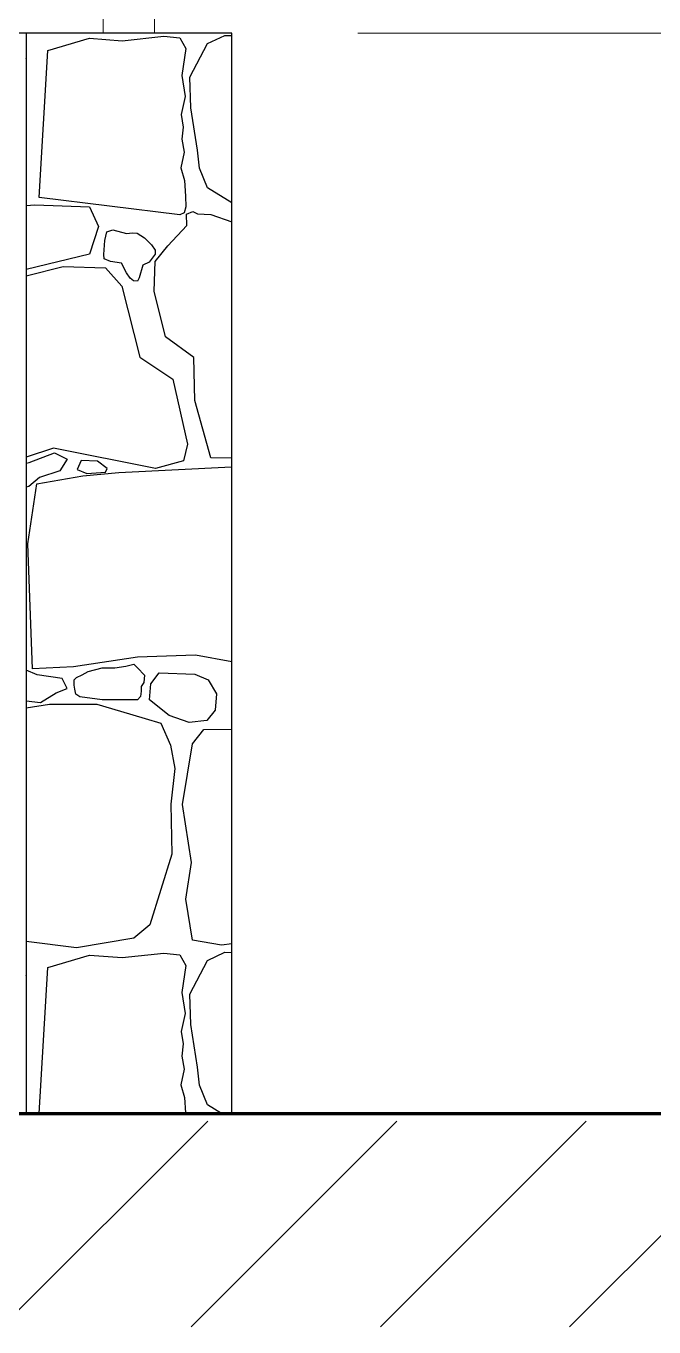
# Model space of a CAD drawing. Header units: feet. Extents: x -10410 to 374725, y -46422 to 88923.
# Drawn here: x 261949 to 262559, y 1230 to 2494 of the extents above; entities that cross this region are included whole.
import ezdxf

# ---------------------------------------------------------------- set-up
doc = ezdxf.new("R2010")
doc.units = ezdxf.units.FT
doc.header["$MEASUREMENT"] = 0
doc.layers.add('2D - Общий_Ном._пера__118', color=7, linetype='Continuous', lineweight=5, true_color=0x573938)
doc.layers.add('Конструктив - Стены Несущие_Ном._пера__87', color=7, linetype='Continuous', lineweight=25, true_color=0x6a6a6a)
for name, color, linetype, lineweight in [('Интерьер - Мебель_Ном._пера__1', 7, 'Continuous', 20), ('Конструктив - Стены Несущие_Ном._пера__120', 7, 'Continuous', 5), ('Местность - Рельеф_Ном._пера__53', 54, 'Continuous', 80)]:
    doc.layers.add(name, color=color, linetype=linetype, lineweight=lineweight)

# ---------------------------------------------------------------- blocks, each defined once
blk = doc.blocks.new('*X78')
at = {"layer": 'Конструктив - Стены Несущие_Ном._пера__87', "linetype": 'Continuous'}
for p, q in [((261970.3, 2470.4), (262010.8, 2482.5)), ((262010.8, 2482.5), (262042.5, 2480)), ((262042.5, 2480), (262082.9, 2484.3)), ((262082.9, 2484.3), (262098.5, 2482.8)), ((262098.5, 2482.8), (262104.5, 2472.3)), ((262125.5, 2477.3), (262142.1, 2485.2)), ((262142.1, 2485.2), (262149.1, 2485.1)), ((261961.7, 2327.7), (261970.3, 2470.4)), ((262104.5, 2472.3), (262100.5, 2446.2)), ((262108.4, 2444.6), (262125.5, 2477.3)), ((261949.4, 2464.1), (261949.1, 2464.2)), ((261949.1, 2462.7), (261949.4, 2464.1)), ((262100.5, 2446.2), (262103.8, 2425.7)), ((262109.2, 2414.9), (262108.4, 2444.6)), ((262103.8, 2425.7), (262099.8, 2408.2)), ((262099.8, 2408.2), (262101.8, 2396.1)), ((262115.6, 2373.5), (262109.2, 2414.9)), ((262101.8, 2396.1), (262100.6, 2384.2)), ((262100.6, 2384.2), (262102.8, 2371.7)), ((262102.8, 2371.7), (262099.5, 2356.5)), ((262117.6, 2356.2), (262115.6, 2373.5)), ((262099.5, 2356.5), (262102.9, 2344.2)), ((262125.5, 2336.9), (262117.6, 2356.2)), ((262102.9, 2344.2), (262104, 2329)), ((262098.5, 2310.6), (261961.7, 2327.7)), ((262104, 2329), (262104.5, 2318.4)), ((262149.1, 2322.4), (262125.5, 2336.9)), ((261949.1, 2319.8), (261957.5, 2320.4)), ((261957.5, 2320.4), (262010.8, 2318.4)), ((262010.8, 2318.4), (262019.4, 2299.4)), ((262104.5, 2318.4), (262102.8, 2312.8)), ((262102.8, 2312.8), (262098.5, 2310.6)), ((262104.9, 2311.3), (262111.3, 2314)), ((262105.2, 2300.2), (262104.9, 2311.3)), ((262111.3, 2314), (262115.7, 2311.7)), ((262115.7, 2311.7), (262128.7, 2310.9)), ((262128.7, 2310.9), (262149.1, 2303.9)), ((262019.4, 2299.4), (262010.8, 2272.4)), ((262025.5, 2285.8), (262027.7, 2294.1)), ((262027.7, 2294.1), (262033.3, 2296)), ((262033.3, 2296), (262046.8, 2292.5)), ((262046.8, 2292.5), (262052.4, 2293.1)), ((262052.4, 2293.1), (262057.1, 2293)), ((262057.1, 2293), (262064.3, 2288.4)), ((262086.9, 2280.7), (262105.2, 2300.2)), ((262024.6, 2272.2), (262025.5, 2285.8)), ((262064.3, 2288.4), (262071.1, 2281.7)), ((262071.1, 2281.7), (262074.5, 2276.5)), ((262074.5, 2265.5), (262086.9, 2280.7)), ((262074.5, 2276.5), (262074.5, 2272.4)), ((262010.8, 2272.4), (261949.1, 2257.7)), ((262024.9, 2268.1), (262024.6, 2272.2)), ((262031.1, 2265.5), (262024.9, 2268.1)), ((262041.7, 2263.7), (262031.1, 2265.5)), ((262068.6, 2264.7), (262062.6, 2261.7)), ((262074.5, 2272.4), (262068.6, 2264.7)), ((262073.5, 2236.6), (262074.5, 2265.5)), ((261949.1, 2251.3), (261985.3, 2260.6)), ((261985.3, 2260.6), (262026.4, 2259.1)), ((262026.4, 2259.1), (262042.3, 2241.3)), ((262046.7, 2254.3), (262041.7, 2263.7)), ((262050.2, 2249.3), (262046.7, 2254.3)), ((262062.6, 2261.7), (262058.9, 2249.4)), ((262042.3, 2241.3), (262059.6, 2172.4)), ((262053.6, 2246.6), (262050.2, 2249.3)), ((262057.5, 2246.2), (262053.6, 2246.6)), ((262058.9, 2249.4), (262057.5, 2246.2)), ((262084.6, 2192.2), (262073.5, 2236.6)), ((262112.1, 2171.9), (262084.6, 2192.2)), ((262059.6, 2172.4), (262091.8, 2150.9)), ((262113.1, 2130.1), (262112.1, 2171.9)), ((262091.8, 2150.9), (262105.9, 2087.7)), ((262128.7, 2074.6), (262113.1, 2130.1)), ((262105.9, 2087.7), (262102.2, 2071.6)), ((261975.9, 2084), (261949.1, 2075.1)), ((261952.1, 2069.8), (261976.8, 2079.3)), ((262075, 2064.2), (261975.9, 2084)), ((261976.8, 2079.3), (261988.9, 2073.1)), ((262149.1, 2074.3), (262128.7, 2074.6)), ((261949.1, 2069.4), (261952.1, 2069.8)), ((261981.8, 2061.9), (261962.1, 2055.4)), ((261988.9, 2073.1), (261981.8, 2061.9)), ((262002.7, 2071.9), (261998.6, 2063.1)), ((261998.6, 2063.1), (262008.3, 2059.2)), ((262018.6, 2071.3), (262002.7, 2071.9)), ((262027.8, 2064), (262018.6, 2071.3)), ((262026.3, 2060.7), (262027.8, 2064)), ((262039.3, 2060.2), (262148.6, 2065.7)), ((262102.2, 2071.6), (262075, 2064.2)), ((262148.6, 2065.7), (262149.1, 2065.6)), ((261950.7, 1990.9), (261959.6, 2049.1)), ((261962.1, 2055.4), (261951.8, 2046.6)), ((261959.6, 2049.1), (262004.4, 2057)), ((262004.4, 2057), (262039.3, 2060.2)), ((262008.3, 2059.2), (262026.3, 2060.7)), ((261951.8, 2046.6), (261949.1, 2046)), ((261955.4, 1869.3), (261950.7, 1990.9)), ((262057.4, 1880.7), (261995.2, 1871.2)), ((262035.3, 1870.3), (262046, 1872.1)), ((262046, 1872.1), (262053.9, 1873.9)), ((262053.9, 1873.9), (262057.4, 1870.5)), ((262113.6, 1882.6), (262057.4, 1880.7)), ((262149.1, 1876.1), (262113.6, 1882.6)), ((261960, 1863.6), (261949.1, 1868.1)), ((261995.2, 1871.2), (261955.4, 1869.3)), ((261984.2, 1860), (261960, 1863.6)), ((261988.9, 1850.2), (261984.2, 1860)), ((261996, 1858.6), (261998, 1860.9)), ((261998, 1860.9), (262003.6, 1863.6)), ((262003.6, 1863.6), (262009.5, 1866.9)), ((262009.5, 1866.9), (262023.2, 1870.5)), ((262023.2, 1870.5), (262035.3, 1870.3)), ((262057.4, 1870.5), (262064.3, 1863.3)), ((262064.3, 1863.3), (262063.7, 1856.2)), ((262070.3, 1854.9), (262078.5, 1865.5)), ((262078.5, 1865.5), (262113.1, 1864.1)), ((262113.1, 1864.1), (262126, 1858.6)), ((261978.4, 1845.9), (261988.9, 1850.2)), ((261995.9, 1853.4), (261996, 1858.6)), ((261996.4, 1849.5), (261995.9, 1853.4)), ((261997.6, 1844.6), (261996.4, 1849.5)), ((262061, 1847.7), (262060.4, 1842.6)), ((262063.7, 1856.2), (262060.9, 1852.1)), ((262060.9, 1852.1), (262061, 1847.7)), ((262068.9, 1839.3), (262070.3, 1854.9)), ((262126, 1858.6), (262134.3, 1845.2)), ((261949.1, 1838.2), (261963.2, 1836.5)), ((261949.1, 1831.3), (261972, 1835.1)), ((261963.2, 1836.5), (261978.4, 1845.9)), ((261972, 1835.1), (261995, 1835.1)), ((261995, 1835.1), (262018, 1835.1)), ((262001.5, 1842), (261997.6, 1844.6)), ((262023.2, 1839.3), (262001.5, 1842)), ((262018, 1835.1), (262040.8, 1828.1)), ((262057.4, 1839.3), (262023.2, 1839.3)), ((262060.4, 1842.6), (262057.4, 1839.3)), ((262088.1, 1823.9), (262068.9, 1839.3)), ((262134.3, 1845.2), (262132.7, 1829.1)), ((262040.8, 1828.1), (262064.8, 1821.2)), ((262064.8, 1821.2), (262080.2, 1816.6)), ((262107.7, 1817.2), (262088.1, 1823.9)), ((262132.7, 1829.1), (262124.8, 1819)), ((262080.2, 1816.6), (262089.3, 1795.1)), ((262124.8, 1819), (262107.7, 1817.2)), ((262110.7, 1796.5), (262122, 1810.3)), ((262122, 1810.3), (262149.1, 1810.7)), ((262101, 1737.5), (262110.7, 1796.5)), ((262089.3, 1795.1), (262093.8, 1772.5)), ((262093.8, 1772.5), (262089.9, 1737.7)), ((262089.9, 1737.7), (262090.8, 1689.2)), ((262109.7, 1681), (262101, 1737.5)), ((262090.8, 1689.2), (262069.3, 1620.6)), ((262104.5, 1645.6), (262109.7, 1681)), ((262110.7, 1605.7), (262104.5, 1645.6)), ((262069.3, 1620.6), (262053.9, 1607.7)), ((262053.9, 1607.7), (261998, 1598.3)), ((261949.1, 1604.2), (261949.1, 1604.3)), ((261998, 1598.3), (261949.1, 1604.2)), ((262138.9, 1600.8), (262110.7, 1605.7)), ((262125.5, 1585.9), (262142.1, 1593.8)), ((262149.1, 1602), (262138.9, 1600.8)), ((262142.1, 1593.8), (262149.1, 1593.7)), ((261970.3, 1579), (262010.8, 1591.1)), ((262010.8, 1591.1), (262042.5, 1588.6)), ((262042.5, 1588.6), (262082.9, 1592.9)), ((262082.9, 1592.9), (262098.5, 1591.4)), ((262098.5, 1591.4), (262104.5, 1580.9)), ((262108.4, 1553.2), (262125.5, 1585.9)), ((261949.4, 1572.7), (261949.1, 1572.8)), ((261949.1, 1571.3), (261949.4, 1572.7)), ((261961.7, 1437.2), (261970.3, 1579)), ((262104.5, 1580.9), (262100.5, 1554.8)), ((262100.5, 1554.8), (262103.8, 1534.3)), ((262109.2, 1523.5), (262108.4, 1553.2)), ((262103.8, 1534.3), (262099.8, 1516.8)), ((262115.6, 1482.1), (262109.2, 1523.5)), ((262099.8, 1516.8), (262101.8, 1504.7)), ((262101.8, 1504.7), (262100.6, 1492.8)), ((262100.6, 1492.8), (262102.8, 1480.3)), ((262102.8, 1480.3), (262099.5, 1465.1)), ((262117.6, 1464.8), (262115.6, 1482.1)), ((262099.5, 1465.1), (262102.9, 1452.8)), ((262125.5, 1445.5), (262117.6, 1464.8)), ((262102.9, 1452.8), (262104, 1437.6)), ((262138.9, 1437.2), (262125.5, 1445.5)), ((262104, 1437.6), (262104, 1437.2))]:
    blk.add_line(p, q, dxfattribs=at)
blk = doc.blocks.new('Штриховка_39', base_point=(0, 0))
at = {"layer": 'Конструктив - Стены Несущие_Ном._пера__87', "linetype": 'Continuous'}
blk.add_blockref('*X78', (0, 0), dxfattribs=at)

msp = doc.modelspace()

# ---------------------------------------------------------------- hatches: boundary and pattern name
at = {"layer": '2D - Общий_Ном._пера__118', "linetype": 'Continuous'}
h = msp.add_hatch(dxfattribs=at)
h.set_pattern_fill('ЛИНИИ_НАКЛОННЫЕ__ШАГ_1_5_', color=256, style=0, pattern_type=2)
h.set_pattern_definition([(45, (0, 0), (-91.92388, 91.92388), [])])
h.paths.add_polyline_path([(244137.47739, 1437.21988), (244137.47739, 1429.5641), (265651.78297, 1429.5641), (265651.78297, 1229.5641), (244137.47739, 1229.5641), (241582.37199, 1229.5641), (241582.37199, 1437.21988)])

# ---------------------------------------------------------------- linework, layer by layer
at = {"layer": 'Интерьер - Мебель_Ном._пера__1', "linetype": 'Continuous'}
for p, q in [((262821.61143, 2487.20073), (262271.61143, 2487.20073)), ((262821.61143, 1437.5641), (262271.61143, 1437.5641))]:
    msp.add_line(p, q, dxfattribs=at)
at = {"layer": 'Конструктив - Стены Несущие_Ном._пера__120', "linetype": 'Continuous'}
for p, q in [((262024.00289, 2487.21988), (262024.00289, 2757.91986)), ((262074.00289, 2487.21988), (262074.00289, 2757.91986)), ((262074.00289, 2487.21988), (262074.00289, 2757.91986))]:
    msp.add_line(p, q, dxfattribs=at)
at = {"layer": 'Конструктив - Стены Несущие_Ном._пера__87', "linetype": 'Continuous'}
for p, q in [((261949.07243, 2487.21988), (260999.43282, 2487.21988)), ((262149.07243, 2487.21988), (261949.07243, 2487.21988)), ((261949.07243, 2487.21988), (261949.07243, 1437.21988)), ((262149.07243, 1437.21988), (262149.07243, 2487.21988))]:
    msp.add_line(p, q, dxfattribs=at)
at = {"layer": 'Местность - Рельеф_Ном._пера__53', "linetype": 'Continuous', "flags": 128}
msp.add_lwpolyline([(247162.41413, 1437.21988), (265549.34495, 1437.21988)], dxfattribs=at)

# ---------------------------------------------------------------- block references
at = {"layer": 'Конструктив - Стены Несущие_Ном._пера__87', "linetype": 'Continuous'}
msp.add_blockref('Штриховка_39', (0, 0), dxfattribs=at)

doc.saveas('drawing.dxf')
